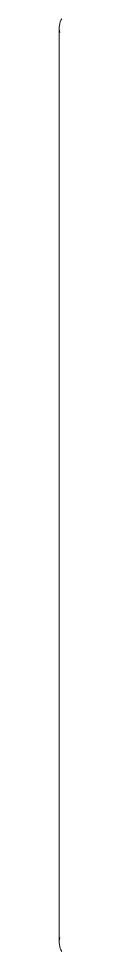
# Model space of a CAD drawing. Header units: millimetres. Extents: x 586.5 to 618.3, y 239.1 to 272.6.
# Drawn here: x 592.997 to 592.9977, y 268.4079 to 268.6629 of the extents above; entities that cross this region are included whole.
import ezdxf

# ---------------------------------------------------------------- set-up
doc = ezdxf.new("R2010")
doc.units = ezdxf.units.MM
doc.header["$LTSCALE"] = 75
doc.layers.add('A Mobiliário LRZ', color=253, linetype='Continuous', lineweight=9)

msp = doc.modelspace()

# ---------------------------------------------------------------- linework, layer by layer
at = {"layer": 'A Mobiliário LRZ'}
for p, q in [((592.99704, 268.6604), (592.99704, 268.66036)), ((592.99704, 268.66036), (592.99704, 268.66024)), ((592.99704, 268.66024), (592.99704, 268.66004)), ((592.99704, 268.66004), (592.99704, 268.65977)), ((592.99704, 268.65977), (592.99704, 268.65941)), ((592.99704, 268.65941), (592.99704, 268.65897)), ((592.99704, 268.65897), (592.99704, 268.65846)), ((592.99704, 268.65846), (592.99704, 268.65787)), ((592.99704, 268.65787), (592.99704, 268.6572)), ((592.99704, 268.6572), (592.99704, 268.65646)), ((592.99704, 268.65646), (592.99704, 268.65564)), ((592.99704, 268.65564), (592.99704, 268.65475)), ((592.99704, 268.65475), (592.99704, 268.65379)), ((592.99704, 268.65379), (592.99704, 268.65277)), ((592.99704, 268.65277), (592.99704, 268.65167)), ((592.99704, 268.65167), (592.99704, 268.65051)), ((592.99704, 268.65051), (592.99704, 268.64928)), ((592.99704, 268.64928), (592.99704, 268.64799)), ((592.99704, 268.64799), (592.99704, 268.64665)), ((592.99704, 268.64665), (592.99704, 268.64524)), ((592.99704, 268.64524), (592.99704, 268.64378)), ((592.99704, 268.64378), (592.99704, 268.64226)), ((592.99704, 268.64226), (592.99704, 268.64069)), ((592.99704, 268.64069), (592.99704, 268.63908)), ((592.99704, 268.63908), (592.99704, 268.63742)), ((592.99704, 268.63742), (592.99704, 268.63571)), ((592.99704, 268.63571), (592.99704, 268.63397)), ((592.99704, 268.63397), (592.99704, 268.63219)), ((592.99704, 268.63219), (592.99704, 268.63037)), ((592.99704, 268.63037), (592.99704, 268.62852)), ((592.99704, 268.62852), (592.99704, 268.62664)), ((592.99704, 268.62664), (592.99704, 268.62474)), ((592.99704, 268.62474), (592.99704, 268.62281)), ((592.99704, 268.62281), (592.99704, 268.62087)), ((592.99704, 268.62087), (592.99704, 268.6189)), ((592.99704, 268.6189), (592.99704, 268.61692)), ((592.99704, 268.61692), (592.99704, 268.61494)), ((592.99704, 268.61494), (592.99704, 268.61294)), ((592.99704, 268.61294), (592.99704, 268.61094)), ((592.99704, 268.61094), (592.99704, 268.6104)), ((592.99704, 268.6104), (592.99704, 268.4604)), ((592.99704, 268.4604), (592.99704, 268.4584)), ((592.99704, 268.4584), (592.99704, 268.45641)), ((592.99704, 268.45641), (592.99704, 268.45442)), ((592.99704, 268.45442), (592.99704, 268.45244)), ((592.99704, 268.45244), (592.99704, 268.45047)), ((592.99704, 268.45047), (592.99704, 268.44852)), ((592.99704, 268.44852), (592.99704, 268.44659)), ((592.99704, 268.44659), (592.99704, 268.44468)), ((592.99704, 268.44468), (592.99704, 268.44279)), ((592.99704, 268.44279), (592.99704, 268.44093)), ((592.99704, 268.44093), (592.99704, 268.43911)), ((592.99704, 268.43911), (592.99704, 268.43731)), ((592.99704, 268.43731), (592.99704, 268.43556)), ((592.99704, 268.43556), (592.99704, 268.43384)), ((592.99704, 268.43384), (592.99704, 268.43217)), ((592.99704, 268.43217), (592.99704, 268.43054)), ((592.99704, 268.43054), (592.99704, 268.42896)), ((592.99704, 268.42896), (592.99704, 268.42743)), ((592.99704, 268.42743), (592.99704, 268.42596)), ((592.99704, 268.42596), (592.99704, 268.42454)), ((592.99704, 268.42454), (592.99704, 268.42317)), ((592.99704, 268.42317), (592.99704, 268.42187)), ((592.99704, 268.42187), (592.99704, 268.42062)), ((592.99704, 268.42062), (592.99704, 268.41944)), ((592.99704, 268.41944), (592.99704, 268.41833)), ((592.99704, 268.41833), (592.99704, 268.41728)), ((592.99704, 268.41728), (592.99704, 268.41631)), ((592.99704, 268.41631), (592.99704, 268.4154)), ((592.99704, 268.4154), (592.99704, 268.41456)), ((592.99704, 268.41456), (592.99704, 268.4138)), ((592.99704, 268.4138), (592.99704, 268.41311)), ((592.99704, 268.41311), (592.99704, 268.4125)), ((592.99704, 268.4125), (592.99704, 268.41197)), ((592.99704, 268.41197), (592.99704, 268.41151)), ((592.99704, 268.41151), (592.99704, 268.41113)), ((592.99704, 268.41113), (592.99704, 268.41083)), ((592.99704, 268.41083), (592.99704, 268.41061)), ((592.99704, 268.41061), (592.99704, 268.41047)), ((592.99704, 268.41047), (592.99704, 268.41041)), ((592.99704, 268.41041), (592.99704, 268.4104))]:
    msp.add_line(p, q, dxfattribs=at)
for centre, start, end in [((593.00204, 268.6604), 150, 195), ((593.00204, 268.4104), 165, 210)]:
    msp.add_arc(centre, 0.005, start, end, dxfattribs=at)

doc.saveas('drawing.dxf')
